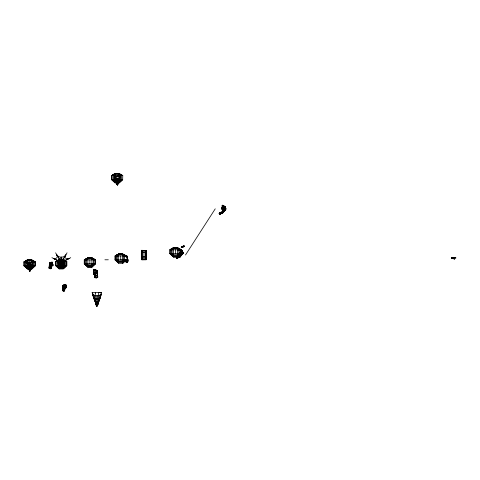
<?xml version="1.0" encoding="UTF-8"?>
<svg xmlns="http://www.w3.org/2000/svg" width="480" height="480" viewBox="0 0 480 480"><rect width="100%" height="100%" fill="white"/><g stroke="black" fill="none" stroke-linecap="round" stroke-linejoin="round"><path stroke-width="0.72" d="M63.294 260.442L63.696 260.436L64.386 262.596L62.964 267.18L61.362 268.17L60.258 267.804L60.258 266.082L59.25 266.1L58.146 262.134L58.986 260.436L60.408 260.058L63.696 260.436L64.536 262.128L63.24 266.094L61.338 266.856L61.338 257.148A5.22 4.44 0 0 0 65.88 254.892A3.918 2.472 -21.5 0 0 65.43 257.982A3.918 2.472 -21.5 0 0 69.396 258.36L67.452 259.29M59.052 261.678L58.014 262.122L58.5 264.504C62.136 274.182 59.016 258.33 61.338 257.148A5.22 4.44 0 0 1 56.796 254.892A4.302 2.826 32.7 0 1 53.286 258.36L55.23 259.296M70.746 257.664L63.636 261.324L63.834 260.664L64.662 262.122L64.182 264.504L63.186 266.862L62.43 267.108L61.38 267.132L61.344 266.574L59.448 266.496L58.296 262.602L58.986 260.436L59.388 260.442M61.35 266.442L61.452 266.106M452.718 257.898L452.73 258.636L452.346 258.342L452.718 257.898L452.724 258.582L451.464 257.934L452.148 258.342L453.348 257.928L451.308 257.94L452.724 258.678L451.302 257.952L451.854 258.258L452.73 257.916L452.724 258.678L451.854 258.396L452.148 257.922C452.37 259.596 452.988 256.848 454.686 257.922M63.186 266.862L61.386 267.126L61.356 266.166L63.432 266.094L63.516 265.518L55.578 265.512L55.578 261.612L59.064 259.662L60.528 259.668L59.106 259.65L55.668 261.612L55.668 265.512L59.112 268.842L63.264 268.842L66.714 265.512L66.714 261.612L63.276 259.65L61.884 259.65M59.25 266.1L60.264 267.756L61.356 268.17L62.418 267.798L62.424 266.484L63.234 266.496L61.386 266.574M117.906 182.334L117.864 184.236L117.342 184.998L116.712 183.696L116.802 182.334M451.422 257.94L452.136 258.282C451.128 257.958 451.548 258.258 453.432 257.952M451.86 258.102L452.148 257.922L452.142 258.546L451.464 257.934L452.73 258.642M61.35 265.596L61.362 267.126L62.154 266.964M63.432 266.094L62.418 267.798L62.43 267.192L62.964 267.18L59.718 267.186L61.356 268.17L61.35 266.172L59.442 266.1L58.998 264.678L58.572 262.104L59.226 260.442L62.268 260.058L63.456 260.436L64.11 262.104L63.39 265.524L62.412 265.5L62.28 261.084C61.314 260.688 56.52 261.666 59.286 261.702M55.626 252.81L59.802 260.256L62.268 260.058L65.88 254.892M453.57 257.952L454.188 257.97L454.2 259.236L454.2 257.94M60.258 265.506L59.73 265.032L60.264 264.18C58.722 264.984 57.798 262.524 58.332 262.104M62.244 260.412L61.338 257.148M59.802 260.256L59.364 262.638L59.922 267.186L61.35 267.642L62.76 267.186L62.424 267.54L63.318 262.632L62.874 260.25L67.056 252.81M176.892 257.88L176.412 257.412L176.988 257.208L176.658 257.052L176.454 257.718L176.91 258.234L180.174 256.914L183.168 252.966L182.34 250.71L179.868 249.666L178.806 249.78L179.004 253.686L179.604 254.19L181.188 254.262L181.506 253.908L182.334 251.724L182.166 250.494L179.604 249.294L177.426 249.78L177.63 257.016L173.478 257.016L170.034 253.686L170.034 249.78C173.094 246.78 178.08 247.104 181.164 249.78L169.944 249.78L169.944 253.686L173.478 257.016L173.568 247.806L170.034 249.78L173.472 247.824L177.642 247.824L181.08 249.78M222.93 207.648L221.874 207.648L222.102 209.712L223.95 210.168L224.832 208.656L225.102 206.616L222.366 205.2L222.366 210.096L224.538 210.204L225.786 209.34L225.102 206.616L222.366 205.2L223.488 205.98M28.872 262.836L26.856 262.836L27.57 263.532L27.15 264.012L27.642 265.836L29.016 269.202L29.454 269.19L29.166 269.94L29.796 270.906L32.682 262.758L28.872 262.836L28.92 268.302L29.796 270.906L30.432 269.94L30.156 269.694L30.156 270.606M58.68 265.038L58.5 264.504L58.68 265.038L59.058 264.492L58.5 264.504L59.358 266.64L61.35 266.58L61.362 268.17L61.38 266.208L61.386 267.06M96.324 304.092L95.88 304.092L96.906 305.646L99.744 298.806L101.574 292.446L95.4 292.572C94.902 296.886 94.794 301.764 96.906 305.646L97.758 304.902L96.06 304.902L96.906 306.204L97.746 304.902L96.906 305.646L96.084 304.962L95.88 304.092L96.324 303.69M119.568 177.288L119.988 177.768L117.864 184.236L116.82 184.194L117.342 184.656L120.222 176.508L116.412 176.586L116.46 182.058L116.988 184.2L117.342 184.656L117.87 184.194M59.88 267.204L60.258 267.804L59.88 267.204L61.35 267.93L61.35 266.58M61.308 260.22L62.244 260.112L60.438 260.112L61.374 260.286L61.35 264.804L58.938 264.672M452.142 258.378L452.346 257.898L452.142 258.546L451.77 257.922L451.854 258.396M32.124 262.788L32.682 262.758L32.028 263.532L32.448 264.012L31.962 265.836L30.606 269.19L30.168 269.19L30.156 270.444L30.156 269.94M27.906 265.362L27.894 266.478L29.022 269.202L29.454 269.286L29.322 270.366L29.442 269.94M63.888 261.57L63.834 260.664M29.454 269.49L29.442 270.444L29.016 269.202L29.454 269.49L29.352 264.798M30.168 269.19L30.156 270.444L31.962 265.836M52.014 262.152L51.942 264.63L52.014 262.152L49.488 263.058L49.14 268.2L50.19 268.764L51.246 268.566L50.856 265.704L49.536 264.738L49.488 263.058L52.014 262.152L52.968 265.122L52.482 265.812L50.856 265.704L49.536 264.738L50.574 264.138L51.942 264.63L52.968 265.122L52.482 265.812L50.634 265.356L50.67 262.812L52.014 262.152L52.968 265.122L50.634 265.356L51.894 265.296L52.482 265.812M61.332 261.204L60.414 261.108L61.308 261.222M63.432 290.79L63.426 291.156L64.488 290.97L65.196 288.114M95.544 293.052L95.4 292.572L92.136 292.572L94.068 298.806L95.478 301.434L98.328 301.434L98.724 295.758L101.196 294.486L98.724 295.758L95.082 295.758L92.616 294.486L96.324 304.902L96.186 295.758M97.95 302.772L97.482 304.902L97.626 295.758M116.988 183.45L116.988 184.2L116.898 178.554M117.696 183.696L117.696 184.2L117.786 178.554M451.422 258.138L451.764 258.102M60.258 264.714L62.952 265.032L62.424 265.506L62.418 267.798L62.43 267.192L62.964 267.18M451.59 258.168L451.422 258.222M61.32 267.018L61.38 266.208L61.314 267.126L61.194 266.544M94.368 272.1L93.414 273.882L94.386 273.516L95.514 274.038L97.728 277.254L97.278 270.636L95.64 269.724L93.39 269.472L94.356 273.408L93.426 274.182L93.75 270.12L93.39 269.472L97.278 270.636L97.728 277.254L96.372 277.968L95.01 277.728L94.032 273.786M65.466 285.06L65.742 284.556L65.25 284.43L64.11 285.216L63.87 287.76L66.252 287.526L65.808 284.556L62.724 285.462L65.718 288.216L64.092 288.108L62.772 287.142L62.724 285.462C64.77 283.686 67.104 284.514 66.252 287.526L65.718 288.216L62.772 287.142L62.376 290.604L63.426 291.156L64.494 287.574M64.8 289.002L64.488 290.97L62.376 290.604L64.092 288.108L64.986 287.712M24 261.888L35.22 261.888L31.74 260.016L27.48 259.938L24 261.888L24 265.788L27.738 265.788L27.534 269.118L24.09 265.788L24.09 261.888C27.15 258.888 32.13 259.212 35.22 261.888L35.22 265.788L31.686 269.118L31.482 265.788L35.22 265.788M126.234 255.99L122.796 254.028L118.626 254.028L115.188 255.99L118.722 254.016L118.638 263.22L115.188 259.89L115.188 255.99C118.254 252.99 123.234 253.314 126.324 255.99L122.616 255.336L127.104 256.158L128.1 261.15L126.816 262.698L124.158 259.89L115.104 259.89L115.104 255.99L118.584 254.04L122.838 254.118L126.324 255.99L124.26 255.258M141.906 250.596L141.906 259.788L146.112 259.71L146.178 252.558L146.064 250.596L141.852 250.608L141.78 252.558L146.178 252.558M52.182 263.826L52.23 262.656L52.086 263.316L52.968 265.122L52.086 263.316L50.67 262.812L49.488 263.058L49.14 268.2L50.19 268.752L51.246 268.566L51.954 265.71M60.258 267.648L61.35 268.116L62.802 267.198L62.418 267.798M59.592 264.162L60.258 264.186L60.402 261.678L59.172 261.702L59.07 262.098L59.826 266.28L63.252 266.28M63.396 261.702L64.464 261.726L64.302 263.076L58.314 263.1L58.86 264.138M61.362 267.12L61.35 266.586L61.344 267.426M64.068 287.268L64.092 288.108L66.252 287.526L66.048 286.338M115.104 255.99L126.384 255.78L126.36 256.164L126.384 255.78L123.51 255.702M61.35 266.586L61.35 267.198L61.35 266.676L63.18 266.64L64.638 265.512L64.638 261.612L63.18 259.722L61.854 259.692L63.318 259.74L66.798 261.612L66.798 265.512C61.236 271.308 64.254 267.876 62.844 266.646M63.366 267.954L63.318 268.764L59.064 268.764L55.578 265.512M119.328 181.98L119.226 182.874L115.08 182.874L111.63 179.544L111.63 175.638C114.69 172.638 119.676 172.968 122.766 175.638L122.676 179.544L119.226 182.874L119.022 179.544L122.766 179.544L119.28 182.796L115.026 182.796L111.54 179.544L111.54 175.638L115.026 173.688L119.238 173.682L122.676 175.638M31.482 261.888L31.602 259.998L33.942 261.888L33.942 265.788L31.602 267.57M27.438 260.67L27.48 259.938L25.782 261.396M87.696 258.66C87.396 255.81 94.974 259.014 95.478 259.884L95.478 263.784L91.944 267.114L87.792 267.114L84.348 263.784L84.348 259.884L87.738 257.928L91.956 257.922L95.394 259.884L95.394 263.784L91.944 267.114L91.86 257.988L94.2 259.884L94.2 263.784L91.86 265.56L87.882 265.56L85.536 263.784L85.536 259.884L87.882 257.91L87.792 267.114L84.258 263.784L84.258 259.884L87.738 257.928L91.29 258M118.536 254.772L118.584 254.04L117.45 255.012M173.382 248.562L173.43 247.83L177.684 247.914L181.164 249.78L179.106 249.048M30.168 269.49L30.246 264.798M64.128 263.928L64.128 264.402L64.32 263.748L63.78 263.856L64.29 264.186C65.07 261.912 62.25 266.022 60.258 264.186M115.026 182.796L115.284 178.242M63.696 260.436L63.636 261.324L63.828 261.036M62.724 285.462L62.376 290.604L62.724 285.462L65.808 284.556L64.11 285.216L66.252 287.526M62.856 266.274C65.184 263.532 60.174 256.116 66.798 261.612L64.638 261.612L63.132 260.31L61.836 260.31M119.142 181.32L121.488 179.544L121.488 175.638L119.142 173.748L119.022 176.94M122.886 254.772L122.796 254.028L125.046 255.99L122.7 254.1L122.616 260.46L124.158 259.89L126.9 260.166L127.626 258.852L127.626 257.61L122.616 255.336M145.968 250.668L146.058 259.788L146.058 250.602L141.996 250.584L141.996 258.24M177.732 248.562L177.642 247.824L179.892 249.78L177.546 247.89L177.426 249.78L179.868 249.666L183.168 252.966L179.982 256.866L183 252.864L182.166 250.494L181.842 250.848M64.122 261.48L62.268 261.108M126.972 257.538L127.104 256.158L124.2 255.99L123.966 259.89L126.9 260.166L127.428 262.374L126.21 262.362L126.09 262.014M26.856 262.836L28.92 268.302L30.678 268.302L30.672 262.788M116.412 176.586L114.402 176.586L116.46 182.058L118.224 182.058L118.212 176.574M96.366 277.494L96.372 277.968L95.514 274.038L94.386 273.516L97.278 270.636L93.39 269.472L94.368 273.702L95.514 274.038L97.218 272.796L95.994 272.028L95.49 270.318L93.642 270.948M31.11 267.786L30.318 270.48L29.796 270.906L29.322 270.366L29.454 269.19L29.442 270.444L28.494 267.786M96.324 305.16L96.276 303.504M49.536 264.738L49.14 268.2L50.196 268.386L50.19 268.752L51.258 265.17L50.634 265.356L51.894 265.296L49.488 263.058M94.41 273.468L93.414 273.882L93.87 273.126L93.426 274.182L94.368 273.702L94.14 272.658L95.802 273.594L94.386 273.516L94.482 273.852L95.802 273.594L95.994 272.028L94.14 272.658L93.414 273.882L95.514 274.038L97.218 272.796M94.578 275.028L95.01 277.728L95.514 274.038L93.426 274.182L94.386 273.516L95.802 273.594L94.488 273.84M49.758 266.322L49.14 268.2L50.856 265.704L51.894 265.296L50.634 265.356L51.33 265.23L50.856 265.704L51.246 268.566L51.666 265.944M65.688 287.394L65.016 285.846L65.25 284.43L66.042 285.27L65.688 287.394L63.726 286.542L62.772 287.142M127.626 257.61L127.428 258.774L128.1 259.992M58.926 265.662L59.304 265.122L58.746 265.134L58.926 265.662L59.304 265.122M63.228 265.734L63.69 265.758L63.324 266.64L62.628 266.94M32.118 264.012C32.502 264.792 28.494 265.32 27.426 264.306L27.57 263.532M119.658 177.768C120.3 178.776 113.682 179.118 115.116 177.288L114.402 176.586M60.258 267.774L61.344 268.17L61.356 267.642L62.43 267.372M63.414 266.148L63.186 266.628L64.182 264.504M97.482 303.69L97.926 304.092L97.482 304.962M59.172 261.702L59.64 260.34M224.826 207.684L225.102 206.616L222.63 205.572L222.93 208.314L222.366 210.096L221.88 207.996M221.874 212.904L219.672 214.14L219.174 213.318L219.426 212.958L219.9 213.384M182.166 250.494L179.604 249.294L178.212 249.78L177.462 249.132M219.33 212.988C222.342 210.774 225.096 213.27 219.672 214.14L222.516 212.376L224.538 210.204L222.93 208.314L224.832 208.656L225.336 209.814L222.63 209.724L222.63 205.572L225.102 207.63L225.786 209.34L222.942 212.82L219.858 214.074L222.744 212.772L225.93 208.872L225.102 206.616M29.322 270.366L29.022 269.202L30.426 269.49L31.602 264.534M115.026 177.768L114.696 177.768L115.182 179.592L116.742 183.246L117.966 183.246L119.142 178.284M93.408 297.438L95.934 303.36L97.92 303.36L99.822 295.32M97.482 304.902L101.196 294.486L100.746 294.96M96.906 305.646L97.674 304.776L100.404 297.438M29.796 270.906L30.276 270.366L30.45 268.722L30.426 269.49M64.488 290.97L64.092 288.108L64.968 287.7L63.87 287.76L64.968 287.7L65.718 288.216L64.992 287.616M115.446 179.112L115.182 179.592L117.342 184.656L119.502 179.592L119.238 179.112M96.516 304.974L96.906 306.33L97.482 304.296L97.746 304.962L99.024 300.6M116.988 183.822L117.342 185.082L117.696 183.822M59.58 266.274C58.308 264.552 60.102 268.242 59.394 266.142L59.58 265.638L59.13 265.956L59.58 266.274L59.58 265.638M63.87 287.76L64.956 287.874M63.816 264.132L64.662 262.122L64.35 262.098M116.634 183.036L116.778 182.478L116.988 184.356M49.752 265.53L49.152 267.438L49.62 266.226M117.696 184.2L118.65 181.542L118.254 181.062M116.712 182.478L116.988 184.2M30.678 268.302L31.71 266.478L31.344 265.914M118.224 182.058L119.25 180.234L118.884 179.67M98.328 301.434L99.096 299.172L99.918 298.338M58.35 263.574L58.5 263.136L58.92 263.25L58.35 263.574L58.89 263.796L58.5 263.136M63.756 265.662L63.936 265.134L63.378 265.116L63.756 265.662L63.378 265.116M116.214 181.062L116.562 182.952L117 183.042L116.64 183.042M454.686 257.97L455.418 257.904M29.442 270.072L29.796 271.248L30.318 270.444L30.156 270.072L29.796 271.326L29.796 270.186M63.186 266.628L63.54 265.752M96.324 304.296L96.324 304.962M59.904 260.61L58.848 260.664L58.794 261.576L55.578 261.612M117.966 183.246L117.708 182.478M97.92 303.36L98.208 302.874L97.5 302.868M64.074 264.252L64.32 263.748M27.936 266.394L28.806 267.174L31.152 266.904M115.482 180.144L116.346 180.924L118.698 180.66M93.888 298.338L95.292 299.604L98.52 299.604L99.096 299.172M29.796 271.248L30.306 270.444L29.28 270.48M117.342 184.998L117.846 184.194L117.342 184.656M96.906 306.204L97.722 304.902M64.092 263.316L63.792 263.79L63.756 263.244L64.332 263.568L63.792 263.79L64.182 263.136L64.332 263.568M58.902 263.862L58.554 264.408L58.362 263.748L58.902 263.862L58.392 264.186M185.502 254.994L215.244 208.824M122.58 259.89L122.79 263.22L125.328 260.82M62.424 267.774L62.802 267.198M64.044 263.13L64.284 262.596M178.212 249.78L179.604 249.294L181.284 250.458M177.462 254.25L179.004 253.686L179.604 254.19L179.868 253.818L180.168 251.076L179.604 249.294L179.604 249.666M51.654 265.56L50.856 265.704L51.72 265.47M27.666 266.928L26.16 265.788L26.16 261.888L27.624 259.914L27.738 263.19M115.212 180.678L113.706 179.544L113.706 175.638L115.164 173.67L115.284 176.94M57.744 261.612L59.202 259.638L59.244 260.31L57.744 261.612L57.744 265.512L59.244 266.652L59.112 268.842L59.016 267.954M91.86 257.988L93.318 259.884L93.318 263.784L91.812 264.924L87.924 264.924L86.424 263.784L86.424 259.884L87.882 257.91L84.348 259.884L87.786 257.922L86.604 258.906M125.184 260.55L124.158 259.89L122.658 261.03L118.77 261.03L117.264 259.89L117.264 255.99L118.722 254.016L116.376 255.99L116.376 259.89L118.722 261.672L122.7 261.672L125.058 260.484M126.9 260.166L126.252 260.508L123.372 259.89L126.9 260.166L125.952 261.45L126.21 262.362M169.944 253.686L179.892 253.686L177.498 254.82L173.61 254.82L172.11 253.686L172.11 249.78L173.568 247.806L171.222 249.78L171.222 253.686L173.568 255.462L177.546 255.462L179.898 254.274M222.942 212.82L222.498 212.61L225.762 208.776L225.348 208.938L225.93 208.872L225.102 207.63L222.93 206.982M100.866 293.286L101.574 292.446L98.904 292.554M178.806 249.78L180.168 251.076L182.334 251.724L183.018 253.434L180.102 256.788L176.91 258.234C177.546 258.444 184.494 252.366 182.586 253.032L183.168 252.966M225.336 209.814L222.87 212.694L219.672 214.14M176.568 257.082L179.154 256.17L179.49 256.542L182.142 253.536M222.252 212.448L222.03 212.052L224.298 209.82L221.916 212.076L222.252 212.448L224.46 209.94M177.498 254.82L180.168 252.408L182.334 251.724M224.604 206.754L224.928 206.4M181.65 253.794L182.796 253.668L181.2 254.358L179.262 256.146L176.412 257.412L176.796 257.598M224.946 209.646L225.558 209.58L224.538 210.204L223.776 209.934L224.538 210.204L225.93 208.872M30.924 264.798L32.448 264.012M118.464 178.554L119.988 177.768M30.606 269.19L30.168 269.274L30.276 270.366M118.068 183.024L117.996 182.478M98.208 302.874L97.5 303M224.004 210.096L221.952 212.142L219.174 213.318L219.768 214.11M179.49 256.542L179.154 256.17L181.242 254.19M222.096 212.04L219.216 213.624L222.252 212.178L225.234 209.61M176.91 258.234L180.174 256.914L179.754 256.47L176.454 257.718L179.49 256.272L182.184 253.74L181.2 254.358L181.014 254.028M31.686 269.118L35.13 265.788L35.13 261.888L31.692 259.926L27.528 259.926L24.09 261.888L27.624 259.914L25.278 261.888L25.278 265.788L27.624 267.57M122.79 263.22L125.25 260.844M177.63 257.016L180.588 254.16M179.19 256.236L181.056 254.364M63.288 266.136L63.69 265.758M177.684 256.938L180.672 254.148M113.706 175.638L115.212 174.342L119.094 174.342L120.6 175.638L120.6 179.544L119.094 180.678M26.16 261.888L27.666 260.586L31.554 260.586L33.06 261.888L33.06 265.788L31.554 266.928M86.424 259.884L87.924 258.582L91.812 258.582L93.318 259.884M117.264 255.99L118.77 254.688L122.658 254.688L123.66 255.558M172.11 249.78L173.61 248.478L177.498 248.478L179.004 249.78L177.546 247.89M112.752 175.638L115.026 173.688L119.28 173.772L122.766 175.638L111.54 175.638M57.36 261.126L59.064 259.662L60.48 259.686M171.726 249.294L173.43 247.83L169.944 249.78M181.2 254.358L181.89 253.77L181.536 253.914M118.602 181.626L117.786 181.83M122.676 179.544L119.184 182.418L115.122 182.418L111.63 179.544M31.056 267.876L30.246 268.08M35.13 265.788L31.644 268.662L30.288 268.662M66.714 265.512L63.222 268.386L59.16 268.386L55.668 265.512M95.394 263.784L91.902 266.658L87.84 266.658L84.348 263.784M125.238 260.712L122.742 262.764L118.68 262.764L115.188 259.89L118.722 261.672M98.544 301.068L98.946 300.738M180.582 254.094L177.588 256.554L173.526 256.554L170.034 253.686L173.568 255.462M122.7 261.672L125.046 259.89M177.546 255.462L179.892 253.686M59.358 266.64L59.808 266.31L59.808 266.97L59.268 266.148M63.552 265.95L63.102 266.268L63.552 265.95L63.102 265.632L63.252 265.95M181.488 254.328L182.472 253.704M58.746 264.678L59.058 264.492M59.064 259.662L55.668 261.612L59.202 259.638L56.856 261.612L56.856 265.512L59.202 267.294L60.528 267.294M115.068 173.682L111.63 175.638L115.164 173.67L112.818 175.638L112.818 179.544L115.164 181.32L116.49 181.32M58.146 262.134L59.202 262.104M63.726 286.542L65.016 285.846M125.658 256.164L126.384 255.78M182.25 246.378L181.338 247.404L183.21 247.086L183.99 246.678L184.206 245.928L182.052 246.48L183.6 246.882M181.338 247.404L184.206 245.928M93.414 273.882L94.356 273.408M181.776 254.298L182.574 253.908L182.07 252.75L180.168 252.408L181.776 254.298L179.004 253.686M219.366 213.894L222.516 212.376L222.744 212.772L219.948 213.684M176.604 257.988L179.754 256.47L180.174 256.914M177.096 258.168L179.406 257.13M63.54 261.036L68.928 258.636M179.334 256.134L176.412 257.412L179.754 256.47L179.49 256.272M219.426 212.958L219.216 213.624L222.516 212.376L222.03 212.052L222.384 212.412M176.658 257.052L177.006 258.204M179.112 256.998L177.186 257.778L179.28 257.094M28.44 263.292L30.636 263.13M222.252 212.178L219.174 213.318L219.846 213.402M62.418 267.642L61.362 267.978L60.264 267.648L61.35 267.744M222.93 208.314L225.102 207.63M28.554 263.25L28.962 263.13L28.668 263.202M58.38 263.082L59.034 263.058M224.274 209.814L223.776 209.934M181.26 253.968L182.574 253.908M94.38 269.988L95.64 269.724M62.424 266.97L63.036 266.856L62.4 266.592M58.422 263.136L58.272 262.602L64.386 262.596M61.344 264.804L61.344 264.27L61.344 264.804L63.744 264.666M59.43 266.28L61.35 266.358M65.724 287.982L64.092 288.108L64.566 287.634L64.89 287.952M94.368 273.702L95.802 273.594M119.67 176.538L120.222 176.508M59.562 266.496L59.796 266.622M455.394 257.964L456 257.91L451.302 257.952M59.544 263.208L60.39 263.172M63.51 261.696L60.402 261.678L61.338 262.164L64.536 262.128M96.132 304.776L95.64 302.886L96.348 302.868L95.64 302.886L94.788 300.6M63.126 260.334L62.25 260.358M62.268 260.058L62.424 264.18L63.09 264.162M58.608 264.252L58.962 264.246M63.048 264.696L62.412 264.708L62.418 264.174M60.258 266.082L59.754 266.088M60.27 266.49L59.838 266.496M179.34 249.672L179.868 249.666M451.854 258.252L452.724 258.582L452.136 258.246M62.928 266.088L62.424 266.082L62.424 265.506M115.542 178.284L116.742 183.246M111.54 179.544L115.284 179.544M116.898 181.83L116.082 181.626M117.708 182.946L118.146 182.946M142.038 251.256L145.926 251.256L145.926 257.598L142.038 257.598M141.78 256.458L146.178 256.458M173.43 256.938L176.976 256.938M126.9 258.234L127.626 258.234M141.78 258.24L146.178 258.336M104.91 259.788L108.306 259.788M84.258 259.884L95.478 259.884L91.956 257.922L94.2 259.884M28.728 263.178L29.352 263.178M115.104 259.89L118.584 263.142L122.838 263.142M84.258 263.784L95.478 263.784M28.674 264.798L27.15 264.012L27.48 264.012M27.468 264.102L27.678 265.926L28.662 266.622L30.936 266.622L31.746 266.13L32.13 264.102M28.002 264.534L29.196 269.49M63.588 265.512L66.798 265.512M87.738 267.036L91.998 267.036M61.854 267.294L63.18 267.294L65.526 265.512L65.526 261.612L63.318 259.74M28.932 268.662L27.576 268.662L24.09 265.788M24 265.788L27.48 269.04L31.74 269.04M29.094 269.286L29.454 269.286M100.686 294.624L101.082 294.624L100.344 297.582L98.748 298.704L95.064 298.704L93.75 297.912L92.73 294.624L95.082 295.758M93.99 295.32L95.934 303.36M97.482 304.092L97.926 304.092M121.644 259.89L122.616 259.896M59.634 264.696L60.264 264.714M59.502 266.646L60.252 266.658M59.718 267.186L60.258 267.198M179.34 253.806L181.506 253.908M62.424 266.838L63.036 266.856L62.43 266.748L62.424 266.082M59.07 262.098L61.344 262.164L61.338 261.174L61.35 263.166M62.292 263.166L63.138 263.208M62.232 260.214L62.874 260.25M61.296 261.762L60.402 261.678L61.338 261.762L61.344 262.752M123.372 259.89L126.252 260.508L126.816 262.698L126.816 262.368M61.332 260.22L60.45 260.214M95.64 302.892L96.348 303.03L95.64 302.892L96.324 304.902M141.828 259.308L146.13 259.386M62.424 266.478L63.054 266.646M59.496 266.868L59.916 266.988M120.012 174.666L122.766 175.638M93.42 259.152L95.478 259.884M64.74 260.88L66.798 261.612M33.156 261.156L35.22 261.888M221.874 207.312L222.96 207.732M119.712 178.056L119.466 179.676L118.476 180.372L116.208 180.372L115.392 179.88L114.762 177.858L116.22 178.554M53.748 258.636L58.488 260.748M222.102 209.712L222.102 205.578L223.356 206.166M59.442 266.1L59.826 266.28M51.936 257.664L59.046 261.33M63.936 264.678L63.624 264.492L63.996 265.032M93.39 269.472L94.5 270.138M127.428 262.374L125.952 261.45L125.598 260.154M63.78 263.856L64.29 264.186M59.13 265.956L59.43 265.956M221.934 212.112L222.906 212.76M224.832 208.656L225.786 209.34M182.07 252.75L183.018 253.434M63.18 259.722L65.526 261.612M94.866 300.738L95.268 301.068M96.084 304.902L96.906 305.586M121.488 175.638L119.28 173.772M33.942 261.888L31.692 259.926L31.782 260.67M58.992 265.764L59.394 266.142M92.136 292.572L92.91 293.328M27.414 262.836L27.942 263.388M451.464 257.934L451.764 258.282L451.764 257.94M119.142 173.748L120.6 175.638M122.7 254.1L123.792 255.516M31.602 259.998L33.06 261.888M222.102 205.578L222.882 206.604M56.796 254.892L60.414 260.112M58.272 262.602L58.638 263.13M58.59 263.322L58.89 263.796M451.614 257.928L451.764 258.282M97.188 274.908L97.71 276.276L97.296 274.968M115.986 180.66L116.46 182.058M94.71 299.172L95.478 301.434M28.446 266.904L28.92 268.302M97.302 275.964L97.728 277.254L97.278 270.636M58.362 263.748L58.554 264.408L58.554 263.934M94.14 272.658L94.362 273.528M128.1 261.15L127.626 258.852L123.966 259.89L123.966 255.99M32.028 263.532L32.172 264.306M94.596 274.584L94.866 276.03M98.316 292.512L98.724 295.758M127.104 256.158L127.266 257.466M52.23 262.656L52.356 264.12M51.132 267.222L51.246 268.566M91.998 258.012L92.04 258.66M141.78 258.336L141.906 259.788L141.948 250.17M93.75 270.12L93.846 272.526M60.252 267.372L60.258 267.804M94.998 276.75L95.01 277.728M58.848 260.664L58.848 261.042M454.188 258.456L454.2 259.176M452.346 257.904L452.346 258.342M452.148 257.928L452.142 258.546M179.604 253.812L179.604 254.19M175.554 249.78L175.554 253.686M143.982 252.558L143.982 256.458M141.81 252.558L141.852 250.608L146.112 250.686L146.112 259.71L141.852 259.71L141.852 256.458M126.252 260.16L126.252 260.508M120.714 255.99L120.714 259.89M117.696 183.564L117.696 184.356M117.342 183.864L117.342 185.082M117.15 175.638L117.15 176.94M97.482 304.356L97.482 305.16M96.906 305.352L96.906 306.33M89.868 259.884L89.868 263.784M29.61 261.888L29.61 263.19M29.442 269.694L29.442 270.606M61.356 267.642L61.344 268.17L61.35 267.642M183.594 245.94L181.176 247.188L181.95 247.398L184.38 246.138L183.594 245.94M117 182.946L116.562 182.958L117 182.946"/></g></svg>
